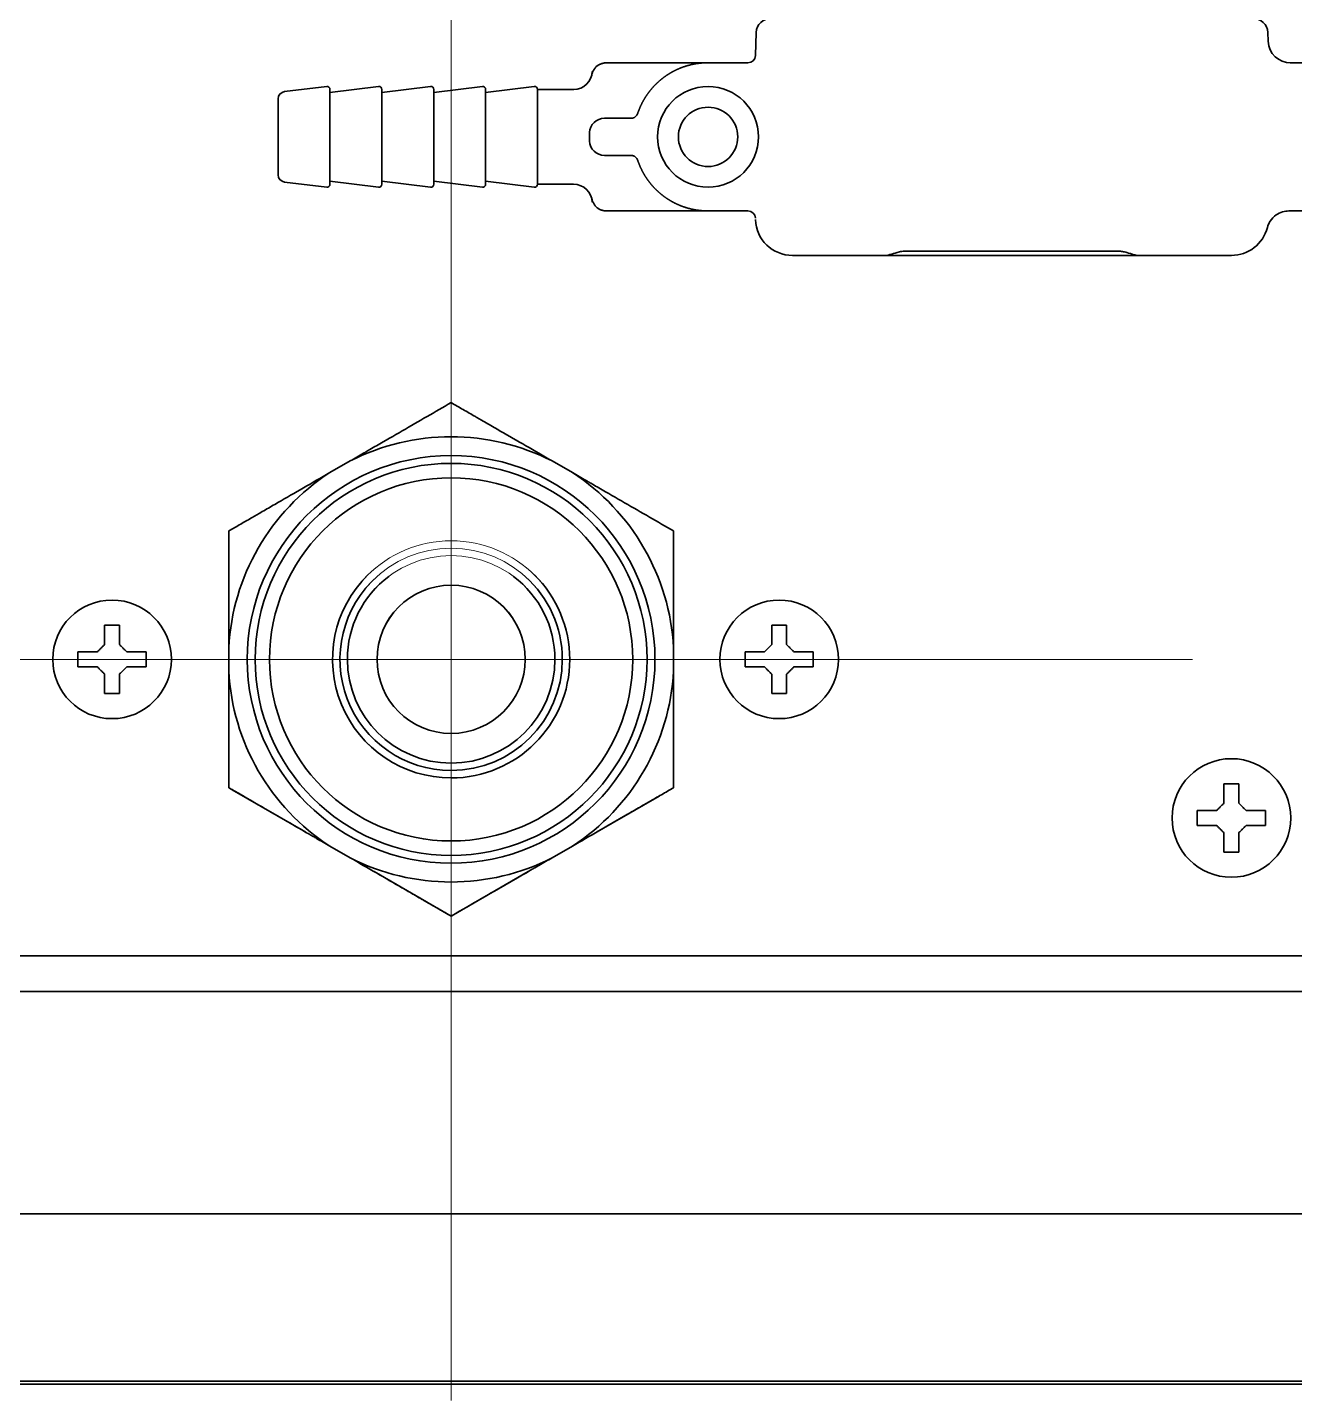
# Model space of a CAD drawing. Extents: x 6327 to 10269, y -393 to 3036.
# Drawn here: x 8511.9 to 8597.3, y 2232.9 to 2325.6 of the extents above; entities that cross this region are included whole.
import ezdxf

# ---------------------------------------------------------------- set-up
doc = ezdxf.new("R2010")
doc.units = 0
doc.header["$LTSCALE"] = 5
doc.layers.get('0').update_dxf_attribs({"linetype": 'CONTINUOUS', "lineweight": 0})
doc.layers.add('1', color=7, linetype='CONTINUOUS', true_color=0xffffff)

msp = doc.modelspace()

# ---------------------------------------------------------------- linework, layer by layer
at = {"color": 3}
for p, q in [((8540.444, 2332.926), (8540.444, 2232.926)), ((8490.444, 2282.926), (8590.444, 2282.926))]:
    msp.add_line(p, q, dxfattribs=at)
for radius in [8, 7.5, 7]:
    msp.add_circle((8540.444, 2282.926), radius)
at = {"layer": '1', "color": 7, "linetype": 'Continuous', "lineweight": 35}
for p, q in [((8561.019, 2325.211), (8560.964, 2323.659)), ((8595.527, 2325.211), (8595.548, 2324.624)), ((8557.773, 2323.176), (8550.768, 2323.176)), ((8560.465, 2323.176), (8557.773, 2323.176)), ((8603.773, 2323.176), (8597.047, 2323.176)), ((8532.049, 2321.575), (8529.212, 2321.23)), ((8535.549, 2321.575), (8532.273, 2321.176)), ((8532.273, 2321.376), (8532.273, 2314.976)), ((8539.049, 2321.575), (8535.773, 2321.176)), ((8535.773, 2321.376), (8535.773, 2314.976)), ((8542.549, 2321.575), (8539.273, 2321.176)), ((8539.273, 2321.376), (8539.273, 2314.976)), ((8546.049, 2321.575), (8542.773, 2321.176)), ((8542.773, 2321.376), (8542.773, 2314.976)), ((8548.708, 2321.376), (8546.273, 2321.376)), ((8546.273, 2321.376), (8546.273, 2314.976)), ((8528.773, 2315.619), (8528.773, 2320.733)), ((8549.783, 2318.461), (8549.791, 2318.692)), ((8549.773, 2318.176), (8549.783, 2318.461)), ((8549.783, 2317.891), (8549.773, 2318.176)), ((8549.79, 2317.692), (8549.79, 2317.687)), ((8529.212, 2315.123), (8532.049, 2314.778)), ((8532.273, 2315.176), (8535.549, 2314.778)), ((8535.773, 2315.176), (8539.049, 2314.778)), ((8539.273, 2315.176), (8542.549, 2314.778)), ((8542.773, 2315.176), (8546.049, 2314.778)), ((8546.273, 2314.976), (8548.708, 2314.976)), ((8550.768, 2313.176), (8557.773, 2313.176)), ((8557.773, 2313.176), (8560.465, 2313.176)), ((8596.956, 2313.176), (8603.773, 2313.176)), ((8569.705, 2310.176), (8563.466, 2310.176)), ((8571.09, 2310.176), (8569.705, 2310.176)), ((8585.456, 2310.176), (8571.09, 2310.176)), ((8571.117, 2310.467), (8585.428, 2310.467)), ((8586.841, 2310.176), (8585.456, 2310.176)), ((8593.079, 2310.176), (8586.841, 2310.176)), ((8532.265, 2295.525), (8533.624, 2296.309)), ((8547.265, 2296.309), (8548.624, 2295.525)), ((8515.273, 2282.926), (8515.273, 2283.426)), ((8519.873, 2283.426), (8519.873, 2282.926)), ((8525.444, 2282.142), (8525.444, 2283.711)), ((8555.444, 2283.711), (8555.444, 2282.142)), ((8560.273, 2282.926), (8560.273, 2283.426)), ((8564.873, 2283.426), (8564.873, 2282.926)), ((8515.273, 2282.426), (8515.273, 2282.926)), ((8519.873, 2282.926), (8519.873, 2282.426)), ((8560.273, 2282.426), (8560.273, 2282.926)), ((8564.873, 2282.926), (8564.873, 2282.426)), ((8525.673, 2274.134), (8530.64, 2271.266)), ((8554.473, 2273.705), (8550.248, 2271.266)), ((8590.773, 2272.226), (8590.773, 2272.726)), ((8590.773, 2271.726), (8590.773, 2272.226)), ((8595.373, 2272.726), (8595.373, 2272.226)), ((8595.373, 2272.226), (8595.373, 2271.726)), ((8533.624, 2269.544), (8532.265, 2270.328)), ((8548.624, 2270.328), (8547.265, 2269.544)), ((8540.444, 2265.606), (8535.248, 2268.606)), ((8540.444, 2265.606), (8545.64, 2268.606)), ((8535.825, 2268.273), (8535.824, 2268.273)), ((8540.444, 2265.606), (8540.444, 2265.606)), ((8540.444, 2265.606), (8540.444, 2265.606)), ((8634.477, 2262.926), (8430.073, 2262.926)), ((8608.573, 2260.526), (8463.373, 2260.526)), ((8634.476, 2245.526), (8463.373, 2245.526)), ((8458.454, 2234.235), (8676.469, 2234.235)), ((8676.479, 2234.028), (8458.454, 2234.028))]:
    msp.add_line(p, q, dxfattribs=at)
msp.add_polyline3d([(8547.444, 2282.926, 0), (8547.444, 2282.926, 0), (8547.444, 2282.926, 0), (8547.444, 2282.926, 0), (8547.444, 2282.926, 0), (8547.444, 2282.926, 0), (8547.444, 2282.926, 0), (8547.444, 2282.926, 0), (8547.444, 2282.926, 0), (8547.444, 2282.926, 0), (8547.444, 2282.926, 0), (8547.444, 2282.926, 0), (8547.444, 2282.926, 0), (8547.444, 2282.926, 0), (8547.444, 2282.926, 0), (8547.444, 2282.926, 0), (8547.444, 2282.926, 0), (8547.444, 2282.926, 0), (8547.444, 2282.926, 0), (8547.444, 2282.926, 0), (8547.444, 2282.926, 0), (8547.444, 2282.926, 0), (8547.444, 2282.926, 0), (8547.444, 2282.926, 0), (8547.444, 2282.926, 0), (8547.444, 2282.926, 0), (8547.444, 2282.926, 0), (8547.444, 2282.926, 0), (8547.444, 2282.926, 0), (8547.444, 2282.926, 0), (8547.444, 2282.926, 0), (8547.444, 2282.926, 0), (8547.444, 2282.926, 0), (8547.444, 2282.926, 0), (8547.444, 2282.926, 0), (8547.444, 2282.926, 0), (8547.444, 2282.926, 0), (8547.444, 2282.926, 0), (8547.444, 2282.926, 0), (8547.444, 2282.926, 0), (8547.444, 2282.926, 0), (8547.444, 2282.926, 0), (8547.444, 2282.926, 0), (8547.444, 2282.926, 0), (8547.444, 2282.926, 0), (8547.444, 2282.926, 0), (8547.444, 2282.926, 0), (8547.444, 2282.926, 0), (8547.444, 2282.926, 0), (8547.444, 2282.926, 0), (8547.444, 2282.926, 0)], dxfattribs=at)
for centre, radius in [((8557.773, 2318.176), 3.4), ((8557.773, 2318.176), 2), ((8517.573, 2282.926), 4), ((8562.573, 2282.926), 4), ((8593.073, 2272.226), 4)]:
    msp.add_circle(centre, radius, dxfattribs=at)
for centre, radius, start, end in [((8562.018, 2325.176), 1, 90, 178), ((8594.528, 2325.176), 1, 2, 90), ((8597.047, 2324.676), 1.5, 182, 271.71043), ((8560.465, 2323.676), 0.5, 269.344, 358), ((8532.073, 2321.376), 0.2, 0, 96.93646), ((8535.573, 2321.376), 0.2, 0, 96.93646), ((8539.073, 2321.376), 0.2, 0, 96.93646), ((8542.573, 2321.376), 0.2, 0, 96.93646), ((8546.073, 2321.376), 0.2, 0, 96.93646), ((8529.273, 2320.733), 0.5, 96.93646, 180), ((8550.782, 2318.426), 1, 90, 178), ((8550.782, 2317.926), 1, 182.00027, 270), ((8529.273, 2315.619), 0.5, 180, 263.06354), ((8532.073, 2314.976), 0.2, 263.06354, 0), ((8535.573, 2314.976), 0.2, 263.06354, 0), ((8539.073, 2314.976), 0.2, 263.06354, 0), ((8542.573, 2314.976), 0.2, 263.06354, 0), ((8546.073, 2314.976), 0.2, 263.06354, 0), ((8560.465, 2312.676), 0.5, 2, 90.36253), ((8563.466, 2312.676), 2.5, 182, 270), ((8593.078, 2312.678), 2.502, 270.02134, 345.54153)]:
    msp.add_arc(centre, radius, start, end, dxfattribs=at)
for centre, major_axis, start_param, end_param in [((8548.709, 2322.626), (-1.249, 0.04), 1.602904, 3.141573), ((8548.709, 2313.726), (-1.249, -0.04), 3.141612, 4.681404), ((8540.444, 2282.926), (-15.021, 0), 4.241052, 5.183726), ((8540.444, 2282.926), (-15.021, 0), 5.28825, 6.230923), ((8540.444, 2282.926), (-15.021, 0), 3.193854, 4.136528), ((8540.444, 2282.926), (8, 0), 2.349028, 4.71239), ((8540.444, 2282.926), (7.5, 0), 2.299057, 4.712391), ((8540.444, 2282.926), (-7, 0), 5.356611, 6.283185), ((8540.444, 2282.926), (-7, 0), 3.141594, 4.068168), ((8540.444, 2282.926), (7.5, 0), 0, 0.842536), ((8540.444, 2282.926), (8, 0), 0, 0.792565), ((8540.444, 2282.926), (-5, 0), 3.141601, 6.283101), ((8540.444, 2282.926), (7, 0), 3.141593, 6.283185), ((8540.444, 2282.926), (8, 0), 4.71239, 6.283185), ((8540.444, 2282.926), (7.5, 0), 4.712391, 6.283185), ((8540.444, 2282.926), (-15.021, 0), 0.052262, 0.994929), ((8540.444, 2282.926), (-15.021, 0), 2.146657, 3.089331), ((8540.444, 2282.926), (-15.021, 0), 1.099459, 2.042133)]:
    msp.add_ellipse(centre, major_axis=major_axis, ratio=1, start_param=start_param, end_param=end_param, dxfattribs=at)
for major_axis in [(-13.75, 0), (13.221, 0), (-12.25, 0), (5, 0)]:
    msp.add_ellipse((8540.444, 2282.926), major_axis=major_axis, ratio=1, dxfattribs=at)
for points, degree in [([(8550.937, 2323.176), (8550.12, 2323.125), (8549.931, 2322.364)], 2), ([(8552.559, 2319.426), (8552.578, 2319.426), (8552.616, 2319.428), (8552.669, 2319.438), (8552.718, 2319.451), (8552.763, 2319.469), (8552.789, 2319.482), (8552.802, 2319.489)], 3), ([(8549.931, 2313.989), (8550.153, 2313.201), (8550.937, 2313.176)], 2), ([(8517.073, 2283.926), (8517.073, 2283.98), (8517.073, 2284.089), (8517.073, 2284.25), (8517.073, 2284.409), (8517.073, 2284.564), (8517.073, 2284.716), (8517.073, 2284.873), (8517.073, 2285.039), (8517.073, 2285.162), (8517.073, 2285.226)], 3), ([(8517.073, 2285.226), (8517.24, 2285.226), (8517.573, 2285.226), (8517.906, 2285.226), (8518.073, 2285.226)], 3), ([(8562.073, 2283.926), (8562.073, 2283.98), (8562.073, 2284.089), (8562.073, 2284.25), (8562.073, 2284.409), (8562.073, 2284.564), (8562.073, 2284.716), (8562.073, 2284.873), (8562.073, 2285.039), (8562.073, 2285.162), (8562.073, 2285.226)], 3), ([(8562.073, 2285.226), (8562.24, 2285.226), (8562.573, 2285.226), (8562.906, 2285.226), (8563.073, 2285.226)], 3), ([(8516.573, 2283.426), (8516.597, 2283.45), (8516.644, 2283.497), (8516.715, 2283.569), (8516.787, 2283.64), (8516.858, 2283.712), (8516.93, 2283.783), (8517.001, 2283.855), (8517.049, 2283.902), (8517.073, 2283.926)], 3), ([(8518.073, 2283.926), (8518.099, 2283.9), (8518.15, 2283.849), (8518.224, 2283.775), (8518.296, 2283.703), (8518.366, 2283.633), (8518.435, 2283.564), (8518.504, 2283.495), (8518.55, 2283.449), (8518.573, 2283.426)], 3), ([(8518.573, 2283.426), (8518.627, 2283.426), (8518.735, 2283.426), (8518.897, 2283.426), (8519.056, 2283.426), (8519.211, 2283.426), (8519.363, 2283.426), (8519.519, 2283.426), (8519.686, 2283.426), (8519.809, 2283.426), (8519.873, 2283.426)], 3), ([(8561.573, 2283.426), (8561.597, 2283.45), (8561.644, 2283.497), (8561.715, 2283.569), (8561.787, 2283.64), (8561.858, 2283.712), (8561.93, 2283.783), (8562.001, 2283.855), (8562.049, 2283.902), (8562.073, 2283.926)], 3), ([(8563.073, 2283.926), (8563.099, 2283.9), (8563.15, 2283.849), (8563.224, 2283.775), (8563.296, 2283.703), (8563.366, 2283.633), (8563.435, 2283.564), (8563.504, 2283.495), (8563.55, 2283.449), (8563.573, 2283.426)], 3), ([(8563.573, 2283.426), (8563.627, 2283.426), (8563.735, 2283.426), (8563.897, 2283.426), (8564.056, 2283.426), (8564.211, 2283.426), (8564.363, 2283.426), (8564.519, 2283.426), (8564.686, 2283.426), (8564.809, 2283.426), (8564.873, 2283.426)], 3), ([(8516.573, 2282.426), (8516.519, 2282.426), (8516.411, 2282.426), (8516.249, 2282.426), (8516.09, 2282.426), (8515.935, 2282.426), (8515.783, 2282.426), (8515.626, 2282.426), (8515.46, 2282.426), (8515.337, 2282.426), (8515.273, 2282.426)], 3), ([(8517.073, 2281.926), (8517.047, 2281.952), (8516.996, 2282.003), (8516.922, 2282.077), (8516.85, 2282.149), (8516.78, 2282.219), (8516.711, 2282.288), (8516.642, 2282.357), (8516.596, 2282.403), (8516.573, 2282.426)], 3), ([(8518.573, 2282.426), (8518.549, 2282.402), (8518.502, 2282.355), (8518.43, 2282.284), (8518.359, 2282.212), (8518.287, 2282.141), (8518.216, 2282.069), (8518.144, 2281.998), (8518.097, 2281.95), (8518.073, 2281.926)], 3), ([(8561.573, 2282.426), (8561.519, 2282.426), (8561.411, 2282.426), (8561.249, 2282.426), (8561.09, 2282.426), (8560.935, 2282.426), (8560.783, 2282.426), (8560.626, 2282.426), (8560.46, 2282.426), (8560.337, 2282.426), (8560.273, 2282.426)], 3), ([(8562.073, 2281.926), (8562.047, 2281.952), (8561.996, 2282.003), (8561.922, 2282.077), (8561.85, 2282.149), (8561.78, 2282.219), (8561.711, 2282.288), (8561.642, 2282.357), (8561.596, 2282.403), (8561.573, 2282.426)], 3), ([(8563.573, 2282.426), (8563.549, 2282.402), (8563.502, 2282.355), (8563.43, 2282.284), (8563.359, 2282.212), (8563.287, 2282.141), (8563.216, 2282.069), (8563.144, 2281.998), (8563.097, 2281.95), (8563.073, 2281.926)], 3), ([(8518.073, 2281.926), (8518.073, 2281.872), (8518.073, 2281.764), (8518.073, 2281.602), (8518.073, 2281.443), (8518.073, 2281.288), (8518.073, 2281.136), (8518.073, 2280.98), (8518.073, 2280.813), (8518.073, 2280.69), (8518.073, 2280.626)], 3), ([(8563.073, 2281.926), (8563.073, 2281.872), (8563.073, 2281.764), (8563.073, 2281.602), (8563.073, 2281.443), (8563.073, 2281.288), (8563.073, 2281.136), (8563.073, 2280.98), (8563.073, 2280.813), (8563.073, 2280.69), (8563.073, 2280.626)], 3), ([(8518.073, 2280.626), (8517.906, 2280.626), (8517.573, 2280.626), (8517.24, 2280.626), (8517.073, 2280.626)], 3), ([(8563.073, 2280.626), (8562.906, 2280.626), (8562.573, 2280.626), (8562.24, 2280.626), (8562.073, 2280.626)], 3), ([(8592.573, 2273.226), (8592.573, 2273.28), (8592.573, 2273.389), (8592.573, 2273.55), (8592.573, 2273.709), (8592.573, 2273.864), (8592.573, 2274.016), (8592.573, 2274.173), (8592.573, 2274.339), (8592.573, 2274.462), (8592.573, 2274.526)], 3), ([(8592.573, 2274.526), (8592.74, 2274.526), (8593.073, 2274.526), (8593.406, 2274.526), (8593.573, 2274.526)], 3), ([(8592.073, 2272.726), (8592.097, 2272.75), (8592.144, 2272.797), (8592.215, 2272.869), (8592.287, 2272.94), (8592.358, 2273.012), (8592.43, 2273.083), (8592.501, 2273.155), (8592.549, 2273.202), (8592.573, 2273.226)], 3), ([(8593.573, 2273.226), (8593.599, 2273.2), (8593.65, 2273.149), (8593.724, 2273.075), (8593.796, 2273.003), (8593.866, 2272.933), (8593.935, 2272.864), (8594.004, 2272.795), (8594.05, 2272.749), (8594.073, 2272.726)], 3), ([(8594.073, 2272.726), (8594.127, 2272.726), (8594.235, 2272.726), (8594.397, 2272.726), (8594.556, 2272.726), (8594.711, 2272.726), (8594.863, 2272.726), (8595.019, 2272.726), (8595.186, 2272.726), (8595.309, 2272.726), (8595.373, 2272.726)], 3), ([(8592.073, 2271.726), (8592.019, 2271.726), (8591.911, 2271.726), (8591.749, 2271.726), (8591.59, 2271.726), (8591.435, 2271.726), (8591.283, 2271.726), (8591.126, 2271.726), (8590.96, 2271.726), (8590.837, 2271.726), (8590.773, 2271.726)], 3), ([(8592.573, 2271.226), (8592.547, 2271.252), (8592.496, 2271.303), (8592.422, 2271.377), (8592.35, 2271.449), (8592.28, 2271.519), (8592.211, 2271.588), (8592.142, 2271.657), (8592.096, 2271.703), (8592.073, 2271.726)], 3), ([(8594.073, 2271.726), (8594.049, 2271.702), (8594.002, 2271.655), (8593.93, 2271.584), (8593.859, 2271.512), (8593.787, 2271.441), (8593.716, 2271.369), (8593.644, 2271.298), (8593.597, 2271.25), (8593.573, 2271.226)], 3), ([(8593.573, 2271.226), (8593.573, 2271.172), (8593.573, 2271.064), (8593.573, 2270.902), (8593.573, 2270.743), (8593.573, 2270.588), (8593.573, 2270.436), (8593.573, 2270.28), (8593.573, 2270.113), (8593.573, 2269.99), (8593.573, 2269.926)], 3), ([(8593.573, 2269.926), (8593.406, 2269.926), (8593.073, 2269.926), (8592.74, 2269.926), (8592.573, 2269.926)], 3)]:
    msp.add_open_spline(points, degree=degree, dxfattribs=at)
for points, knots in [([(8553.033, 2319.767), (8553.038, 2319.782), (8553.048, 2319.811), (8553.063, 2319.854), (8553.079, 2319.898), (8553.095, 2319.941), (8553.111, 2319.984), (8553.128, 2320.027), (8553.145, 2320.069), (8553.163, 2320.112), (8553.181, 2320.154), (8553.199, 2320.196), (8553.218, 2320.238), (8553.237, 2320.279), (8553.256, 2320.321), (8553.276, 2320.362), (8553.296, 2320.403), (8553.316, 2320.443), (8553.337, 2320.484), (8553.358, 2320.524), (8553.38, 2320.564), (8553.402, 2320.604), (8553.424, 2320.644), (8553.447, 2320.683), (8553.469, 2320.722), (8553.493, 2320.761), (8553.516, 2320.799), (8553.54, 2320.838), (8553.564, 2320.876), (8553.589, 2320.913), (8553.613, 2320.951), (8553.639, 2320.988), (8553.664, 2321.025), (8553.69, 2321.062), (8553.716, 2321.098), (8553.742, 2321.135), (8553.769, 2321.171), (8553.796, 2321.206), (8553.823, 2321.242), (8553.85, 2321.277), (8553.878, 2321.312), (8553.906, 2321.346), (8553.934, 2321.38), (8553.963, 2321.414), (8553.992, 2321.448), (8554.021, 2321.481), (8554.051, 2321.515), (8554.08, 2321.547), (8554.11, 2321.58), (8554.14, 2321.612), (8554.171, 2321.644), (8554.202, 2321.676), (8554.233, 2321.707), (8554.264, 2321.738), (8554.295, 2321.769), (8554.327, 2321.799), (8554.359, 2321.829), (8554.391, 2321.859), (8554.423, 2321.888), (8554.456, 2321.917), (8554.489, 2321.946), (8554.522, 2321.975), (8554.555, 2322.003), (8554.588, 2322.031), (8554.622, 2322.058), (8554.656, 2322.086), (8554.69, 2322.113), (8554.724, 2322.139), (8554.759, 2322.165), (8554.793, 2322.191), (8554.828, 2322.217), (8554.863, 2322.242), (8554.898, 2322.267), (8554.934, 2322.292), (8554.969, 2322.316), (8555.005, 2322.34), (8555.041, 2322.364), (8555.077, 2322.387), (8555.113, 2322.41), (8555.149, 2322.433), (8555.186, 2322.455), (8555.223, 2322.477), (8555.26, 2322.499), (8555.297, 2322.52), (8555.334, 2322.541), (8555.371, 2322.561), (8555.408, 2322.582), (8555.446, 2322.602), (8555.483, 2322.621), (8555.521, 2322.64), (8555.559, 2322.659), (8555.597, 2322.678), (8555.635, 2322.696), (8555.674, 2322.714), (8555.712, 2322.732), (8555.75, 2322.749), (8555.789, 2322.766), (8555.828, 2322.782), (8555.866, 2322.798), (8555.905, 2322.814), (8555.944, 2322.83), (8555.983, 2322.845), (8556.022, 2322.86), (8556.062, 2322.874), (8556.101, 2322.888), (8556.14, 2322.902), (8556.18, 2322.916), (8556.219, 2322.929), (8556.259, 2322.941), (8556.298, 2322.954), (8556.338, 2322.966), (8556.378, 2322.978), (8556.418, 2322.989), (8556.457, 2323), (8556.497, 2323.011), (8556.537, 2323.021), (8556.577, 2323.031), (8556.617, 2323.041), (8556.657, 2323.05), (8556.697, 2323.059), (8556.738, 2323.068), (8556.778, 2323.076), (8556.818, 2323.084), (8556.858, 2323.092), (8556.898, 2323.099), (8556.939, 2323.106), (8556.979, 2323.113), (8557.019, 2323.119), (8557.059, 2323.125), (8557.1, 2323.131), (8557.14, 2323.136), (8557.18, 2323.141), (8557.22, 2323.146), (8557.261, 2323.15), (8557.301, 2323.154), (8557.341, 2323.157), (8557.381, 2323.161), (8557.421, 2323.164), (8557.462, 2323.166), (8557.502, 2323.169), (8557.542, 2323.171), (8557.582, 2323.173), (8557.622, 2323.174), (8557.662, 2323.175), (8557.702, 2323.176), (8557.739, 2323.176), (8557.763, 2323.176), (8557.774, 2323.176)], [0, 0, 0, 0, 0.0051354, 0.0102658, 0.0153914, 0.0205121, 0.0256279, 0.0307388, 0.0358449, 0.040946, 0.0460422, 0.0511336, 0.0562201, 0.0613016, 0.0663783, 0.0714501, 0.076517, 0.0815791, 0.0866362, 0.0916884, 0.0967358, 0.1017783, 0.1068158, 0.1118485, 0.1168763, 0.1218993, 0.1269173, 0.1319304, 0.1369387, 0.1419421, 0.1469406, 0.1519341, 0.1569229, 0.1619067, 0.1668856, 0.1718597, 0.1768288, 0.1817931, 0.1867525, 0.191707, 0.1966566, 0.2016014, 0.2065412, 0.2114762, 0.2164063, 0.2213315, 0.2262518, 0.2311672, 0.2360777, 0.2409834, 0.2458842, 0.2507801, 0.2556711, 0.2605572, 0.2654384, 0.2703148, 0.2751862, 0.2800528, 0.2849145, 0.2897714, 0.2946233, 0.2994704, 0.3043125, 0.3091498, 0.3139822, 0.3188097, 0.3236324, 0.3284501, 0.333263, 0.338071, 0.3428741, 0.3476724, 0.3524657, 0.3572542, 0.3620378, 0.3668165, 0.3715903, 0.3763593, 0.3811233, 0.3858825, 0.3906368, 0.3953863, 0.4001308, 0.4048705, 0.4096053, 0.4143352, 0.4190602, 0.4237804, 0.4284956, 0.433206, 0.4379116, 0.4426122, 0.4473079, 0.4519988, 0.4566848, 0.461366, 0.4660422, 0.4707136, 0.4753801, 0.4800417, 0.4846984, 0.4893503, 0.4939973, 0.4986394, 0.5032766, 0.507909, 0.5125364, 0.517159, 0.5217768, 0.5263896, 0.5309976, 0.5356007, 0.5401989, 0.5447923, 0.5493807, 0.5539643, 0.5585431, 0.5631169, 0.5676859, 0.57225, 0.5768092, 0.5813636, 0.5859131, 0.5904577, 0.5949974, 0.5995323, 0.6040623, 0.6085874, 0.6131076, 0.617623, 0.6221335, 0.6266391, 0.6311399, 0.6356358, 0.6401268, 0.6446129, 0.6490942, 0.6535706, 0.6580421, 0.6625088, 0.6669706, 0.6714275, 0.6758796, 0.6803267, 0.684769, 0.6892065, 0.6927374, 0.6927374, 0.6927374, 0.6927374]), ([(8550.782, 2319.426), (8550.782, 2319.426), (8550.82, 2319.426), (8550.985, 2319.426), (8551.251, 2319.426), (8551.61, 2319.426), (8552.05, 2319.426), (8552.385, 2319.426), (8552.559, 2319.426)], [0, 0, 0, 0, 0.166853, 0.330789, 0.494535, 0.660664, 0.82941, 1, 1, 1, 1]), ([(8552.802, 2319.489), (8552.855, 2319.519), (8552.904, 2319.559), (8552.983, 2319.654), (8553.013, 2319.709), (8553.033, 2319.767)], [0, 0, 0, 0, 0.5, 0.5, 1, 1, 1, 1]), ([(8552.559, 2316.926), (8552.386, 2316.926), (8552.051, 2316.926), (8551.61, 2316.926), (8551.254, 2316.926), (8550.991, 2316.926), (8550.822, 2316.926), (8550.782, 2316.926), (8550.782, 2316.926)], [0, 0, 0, 0, 0.170153, 0.338815, 0.505661, 0.664621, 0.826311, 1, 1, 1, 1]), ([(8552.802, 2316.863), (8552.799, 2316.865), (8552.793, 2316.868), (8552.785, 2316.872), (8552.777, 2316.876), (8552.769, 2316.88), (8552.76, 2316.884), (8552.752, 2316.887), (8552.743, 2316.891), (8552.735, 2316.894), (8552.727, 2316.897), (8552.718, 2316.9), (8552.71, 2316.903), (8552.701, 2316.905), (8552.693, 2316.908), (8552.684, 2316.91), (8552.676, 2316.912), (8552.667, 2316.914), (8552.659, 2316.916), (8552.65, 2316.918), (8552.642, 2316.919), (8552.633, 2316.921), (8552.625, 2316.922), (8552.617, 2316.923), (8552.608, 2316.924), (8552.6, 2316.924), (8552.592, 2316.925), (8552.583, 2316.926), (8552.575, 2316.926), (8552.567, 2316.926), (8552.561, 2316.926), (8552.559, 2316.926)], [0, 0, 0, 0, 0.033325, 0.06648, 0.099493, 0.132392, 0.165206, 0.197965, 0.230696, 0.26343, 0.296195, 0.32902, 0.361934, 0.394967, 0.428145, 0.461498, 0.495053, 0.528836, 0.562875, 0.597195, 0.631821, 0.666778, 0.702091, 0.737781, 0.773873, 0.810387, 0.847344, 0.884764, 0.922668, 0.961074, 1, 1, 1, 1]), ([(8553.033, 2316.585), (8553.013, 2316.644), (8552.983, 2316.698), (8552.904, 2316.793), (8552.855, 2316.833), (8552.802, 2316.863)], [0, 0, 0, 0, 0.5, 0.5, 1, 1, 1, 1]), ([(8553.033, 2316.585), (8553.038, 2316.571), (8553.048, 2316.541), (8553.063, 2316.498), (8553.079, 2316.455), (8553.095, 2316.411), (8553.111, 2316.368), (8553.128, 2316.325), (8553.145, 2316.283), (8553.163, 2316.24), (8553.181, 2316.198), (8553.199, 2316.156), (8553.218, 2316.114), (8553.237, 2316.073), (8553.256, 2316.032), (8553.276, 2315.99), (8553.296, 2315.949), (8553.316, 2315.909), (8553.337, 2315.868), (8553.358, 2315.828), (8553.38, 2315.788), (8553.402, 2315.748), (8553.424, 2315.709), (8553.447, 2315.669), (8553.469, 2315.63), (8553.493, 2315.592), (8553.516, 2315.553), (8553.54, 2315.515), (8553.564, 2315.477), (8553.589, 2315.439), (8553.613, 2315.401), (8553.639, 2315.364), (8553.664, 2315.327), (8553.69, 2315.29), (8553.716, 2315.254), (8553.742, 2315.218), (8553.769, 2315.182), (8553.796, 2315.146), (8553.823, 2315.111), (8553.85, 2315.075), (8553.878, 2315.041), (8553.906, 2315.006), (8553.934, 2314.972), (8553.963, 2314.938), (8553.992, 2314.904), (8554.021, 2314.871), (8554.051, 2314.838), (8554.08, 2314.805), (8554.11, 2314.772), (8554.14, 2314.74), (8554.171, 2314.708), (8554.202, 2314.677), (8554.233, 2314.645), (8554.264, 2314.614), (8554.295, 2314.584), (8554.327, 2314.553), (8554.359, 2314.523), (8554.391, 2314.493), (8554.423, 2314.464), (8554.456, 2314.435), (8554.489, 2314.406), (8554.522, 2314.377), (8554.555, 2314.349), (8554.588, 2314.321), (8554.622, 2314.294), (8554.656, 2314.267), (8554.69, 2314.24), (8554.724, 2314.213), (8554.759, 2314.187), (8554.793, 2314.161), (8554.828, 2314.135), (8554.863, 2314.11), (8554.898, 2314.085), (8554.934, 2314.06), (8554.969, 2314.036), (8555.005, 2314.012), (8555.041, 2313.988), (8555.077, 2313.965), (8555.113, 2313.942), (8555.149, 2313.92), (8555.186, 2313.897), (8555.223, 2313.875), (8555.26, 2313.854), (8555.297, 2313.832), (8555.334, 2313.811), (8555.371, 2313.791), (8555.408, 2313.771), (8555.446, 2313.751), (8555.483, 2313.731), (8555.521, 2313.712), (8555.559, 2313.693), (8555.597, 2313.674), (8555.635, 2313.656), (8555.674, 2313.638), (8555.712, 2313.621), (8555.75, 2313.603), (8555.789, 2313.586), (8555.828, 2313.57), (8555.866, 2313.554), (8555.905, 2313.538), (8555.944, 2313.522), (8555.983, 2313.507), (8556.022, 2313.492), (8556.062, 2313.478), (8556.101, 2313.464), (8556.14, 2313.45), (8556.18, 2313.437), (8556.219, 2313.424), (8556.259, 2313.411), (8556.298, 2313.398), (8556.338, 2313.386), (8556.378, 2313.375), (8556.418, 2313.363), (8556.457, 2313.352), (8556.497, 2313.341), (8556.537, 2313.331), (8556.577, 2313.321), (8556.617, 2313.311), (8556.657, 2313.302), (8556.697, 2313.293), (8556.738, 2313.284), (8556.778, 2313.276), (8556.818, 2313.268), (8556.858, 2313.26), (8556.898, 2313.253), (8556.939, 2313.246), (8556.979, 2313.24), (8557.019, 2313.233), (8557.059, 2313.227), (8557.1, 2313.222), (8557.14, 2313.216), (8557.18, 2313.211), (8557.22, 2313.207), (8557.261, 2313.202), (8557.301, 2313.198), (8557.341, 2313.195), (8557.381, 2313.191), (8557.421, 2313.188), (8557.462, 2313.186), (8557.502, 2313.183), (8557.542, 2313.181), (8557.582, 2313.18), (8557.622, 2313.178), (8557.662, 2313.177), (8557.702, 2313.177), (8557.739, 2313.176), (8557.763, 2313.176), (8557.774, 2313.176)], [0, 0, 0, 0, 0.0051354, 0.0102658, 0.0153914, 0.0205121, 0.0256279, 0.0307388, 0.0358449, 0.040946, 0.0460422, 0.0511336, 0.0562201, 0.0613016, 0.0663783, 0.0714501, 0.076517, 0.0815791, 0.0866362, 0.0916884, 0.0967358, 0.1017783, 0.1068158, 0.1118485, 0.1168763, 0.1218993, 0.1269173, 0.1319304, 0.1369387, 0.1419421, 0.1469406, 0.1519341, 0.1569229, 0.1619067, 0.1668856, 0.1718597, 0.1768288, 0.1817931, 0.1867525, 0.191707, 0.1966566, 0.2016014, 0.2065412, 0.2114762, 0.2164063, 0.2213315, 0.2262518, 0.2311672, 0.2360777, 0.2409834, 0.2458842, 0.2507801, 0.2556711, 0.2605572, 0.2654384, 0.2703148, 0.2751862, 0.2800528, 0.2849145, 0.2897714, 0.2946233, 0.2994704, 0.3043125, 0.3091498, 0.3139822, 0.3188097, 0.3236324, 0.3284501, 0.333263, 0.338071, 0.3428741, 0.3476724, 0.3524657, 0.3572542, 0.3620378, 0.3668165, 0.3715903, 0.3763593, 0.3811233, 0.3858825, 0.3906368, 0.3953863, 0.4001308, 0.4048705, 0.4096053, 0.4143352, 0.4190602, 0.4237804, 0.4284956, 0.433206, 0.4379116, 0.4426122, 0.4473079, 0.4519988, 0.4566848, 0.461366, 0.4660422, 0.4707136, 0.4753801, 0.4800417, 0.4846984, 0.4893503, 0.4939973, 0.4986394, 0.5032766, 0.507909, 0.5125364, 0.517159, 0.5217768, 0.5263896, 0.5309976, 0.5356007, 0.5401989, 0.5447923, 0.5493807, 0.5539643, 0.5585431, 0.5631169, 0.5676859, 0.57225, 0.5768092, 0.5813636, 0.5859131, 0.5904577, 0.5949974, 0.5995323, 0.6040623, 0.6085874, 0.6131076, 0.617623, 0.6221335, 0.6266391, 0.6311399, 0.6356358, 0.6401268, 0.6446129, 0.6490942, 0.6535706, 0.6580421, 0.6625088, 0.6669706, 0.6714275, 0.6758796, 0.6803267, 0.684769, 0.6892065, 0.6927374, 0.6927374, 0.6927374, 0.6927374]), ([(8595.501, 2312.054), (8595.501, 2312.054), (8595.502, 2312.056), (8595.505, 2312.068), (8595.512, 2312.093), (8595.528, 2312.147), (8595.578, 2312.289), (8595.728, 2312.579), (8596.046, 2312.91), (8596.504, 2313.136), (8596.806, 2313.169), (8596.956, 2313.176)], [0, 0, 0, 0, 0.014549, 0.04498, 0.064172, 0.085459, 0.140153, 0.279462, 0.557011, 0.788323, 1, 1, 1, 1]), ([(8569.706, 2310.179), (8569.715, 2310.178), (8569.797, 2310.171), (8569.952, 2310.204), (8570.233, 2310.275), (8570.574, 2310.393), (8570.935, 2310.468), (8571.088, 2310.464), (8571.117, 2310.463)], [0, 0, 0, 0, 0.01677, 0.159489, 0.353717, 0.740798, 0.95113, 1, 1, 1, 1]), ([(8585.429, 2310.464), (8585.445, 2310.465), (8585.545, 2310.471), (8585.754, 2310.438), (8586.114, 2310.349), (8586.438, 2310.244), (8586.698, 2310.166), (8586.839, 2310.18), (8586.86, 2310.183)], [0, 0, 0, 0, 0.025697, 0.168939, 0.354844, 0.731666, 0.959919, 1, 1, 1, 1]), ([(8540.444, 2300.247), (8539.909, 2299.938), (8538.826, 2299.313), (8537.712, 2298.669), (8536.578, 2298.015), (8536.002, 2297.682), (8535.266, 2297.257), (8535.118, 2297.172), (8534.895, 2297.043), (8534.821, 2297), (8534.672, 2296.914), (8534.299, 2296.699), (8533.924, 2296.483), (8533.624, 2296.309)], [0, 0, 0, 0, 0.25, 0.5, 0.5, 0.75, 0.75, 0.8125, 0.8125, 0.84375, 0.84375, 0.875, 1, 1, 1, 1]), ([(8547.265, 2296.309), (8546.664, 2296.656), (8546.073, 2296.998), (8544.906, 2297.671), (8544.331, 2298.003), (8543.478, 2298.495), (8543.196, 2298.658), (8542.775, 2298.901), (8542.635, 2298.982), (8542.425, 2299.103), (8542.355, 2299.144), (8542.216, 2299.224), (8541.869, 2299.424), (8541.252, 2299.781), (8540.712, 2300.092), (8540.444, 2300.247)], [0, 0, 0, 0, 0.25, 0.25, 0.5, 0.5, 0.625, 0.625, 0.6875, 0.6875, 0.71875, 0.71875, 0.75, 0.875, 1, 1, 1, 1]), ([(8532.265, 2295.525), (8531.664, 2295.178), (8531.073, 2294.836), (8529.906, 2294.163), (8529.331, 2293.831), (8528.478, 2293.338), (8528.196, 2293.175), (8527.775, 2292.932), (8527.635, 2292.851), (8527.425, 2292.73), (8527.355, 2292.69), (8527.216, 2292.61), (8526.869, 2292.409), (8526.252, 2292.053), (8525.712, 2291.741), (8525.444, 2291.587)], [0, 0, 0, 0, 0.25, 0.25, 0.5, 0.5, 0.625, 0.625, 0.6875, 0.6875, 0.71875, 0.71875, 0.75, 0.875, 1, 1, 1, 1]), ([(8555.444, 2291.587), (8554.909, 2291.896), (8553.826, 2292.521), (8552.712, 2293.164), (8551.578, 2293.819), (8551.002, 2294.152), (8550.266, 2294.576), (8550.118, 2294.662), (8549.895, 2294.79), (8549.821, 2294.833), (8549.672, 2294.919), (8549.299, 2295.135), (8548.924, 2295.351), (8548.624, 2295.525)], [0, 0, 0, 0, 0.25, 0.5, 0.5, 0.75, 0.75, 0.8125, 0.8125, 0.84375, 0.84375, 0.875, 1, 1, 1, 1]), ([(8525.444, 2291.587), (8525.444, 2290.969), (8525.444, 2289.718), (8525.444, 2288.431), (8525.444, 2287.123), (8525.444, 2286.457), (8525.444, 2285.608), (8525.444, 2285.437), (8525.444, 2285.179), (8525.444, 2285.093), (8525.444, 2284.921), (8525.444, 2284.491), (8525.444, 2284.058), (8525.444, 2283.711)], [0, 0, 0, 0, 0.25, 0.5, 0.5, 0.75, 0.75, 0.8125, 0.8125, 0.84375, 0.84375, 0.875, 1, 1, 1, 1]), ([(8555.444, 2283.711), (8555.444, 2284.405), (8555.444, 2285.088), (8555.444, 2286.435), (8555.444, 2287.099), (8555.444, 2288.083), (8555.444, 2288.409), (8555.444, 2288.896), (8555.444, 2289.057), (8555.444, 2289.299), (8555.444, 2289.38), (8555.444, 2289.541), (8555.444, 2289.941), (8555.444, 2290.654), (8555.444, 2291.277), (8555.444, 2291.587)], [0, 0, 0, 0, 0.25, 0.25, 0.5, 0.5, 0.625, 0.625, 0.6875, 0.6875, 0.71875, 0.71875, 0.75, 0.875, 1, 1, 1, 1]), ([(8518.073, 2285.226), (8518.073, 2285.023), (8518.073, 2284.813), (8518.073, 2284.488), (8518.073, 2284.378), (8518.073, 2284.155), (8518.073, 2284.041), (8518.073, 2283.926)], [0, 0, 0, 0, 0.5, 0.5, 0.75, 0.75, 1, 1, 1, 1]), ([(8563.073, 2285.226), (8563.073, 2285.023), (8563.073, 2284.813), (8563.073, 2284.488), (8563.073, 2284.378), (8563.073, 2284.155), (8563.073, 2284.041), (8563.073, 2283.926)], [0, 0, 0, 0, 0.5, 0.5, 0.75, 0.75, 1, 1, 1, 1]), ([(8515.273, 2283.426), (8515.476, 2283.426), (8515.686, 2283.426), (8516.011, 2283.426), (8516.121, 2283.426), (8516.344, 2283.426), (8516.458, 2283.426), (8516.573, 2283.426)], [0, 0, 0, 0, 0.5, 0.5, 0.75, 0.75, 1, 1, 1, 1]), ([(8560.273, 2283.426), (8560.476, 2283.426), (8560.686, 2283.426), (8561.011, 2283.426), (8561.121, 2283.426), (8561.344, 2283.426), (8561.458, 2283.426), (8561.573, 2283.426)], [0, 0, 0, 0, 0.5, 0.5, 0.75, 0.75, 1, 1, 1, 1]), ([(8519.873, 2282.426), (8519.67, 2282.426), (8519.46, 2282.426), (8519.135, 2282.426), (8519.025, 2282.426), (8518.802, 2282.426), (8518.688, 2282.426), (8518.573, 2282.426)], [0, 0, 0, 0, 0.5, 0.5, 0.75, 0.75, 1, 1, 1, 1]), ([(8564.873, 2282.426), (8564.67, 2282.426), (8564.46, 2282.426), (8564.135, 2282.426), (8564.025, 2282.426), (8563.802, 2282.426), (8563.688, 2282.426), (8563.573, 2282.426)], [0, 0, 0, 0, 0.5, 0.5, 0.75, 0.75, 1, 1, 1, 1]), ([(8517.073, 2280.626), (8517.073, 2280.829), (8517.073, 2281.039), (8517.073, 2281.364), (8517.073, 2281.474), (8517.073, 2281.697), (8517.073, 2281.811), (8517.073, 2281.926)], [0, 0, 0, 0, 0.5, 0.5, 0.75, 0.75, 1, 1, 1, 1]), ([(8525.444, 2282.142), (8525.444, 2281.448), (8525.444, 2280.765), (8525.444, 2279.418), (8525.444, 2278.754), (8525.444, 2277.77), (8525.444, 2277.444), (8525.444, 2276.957), (8525.444, 2276.795), (8525.444, 2276.553), (8525.444, 2276.473), (8525.444, 2276.312), (8525.444, 2275.912), (8525.444, 2275.199), (8525.444, 2274.576), (8525.444, 2274.266)], [0, 0, 0, 0, 0.25, 0.25, 0.5, 0.5, 0.625, 0.625, 0.6875, 0.6875, 0.71875, 0.71875, 0.75, 0.875, 1, 1, 1, 1]), ([(8555.444, 2274.266), (8555.444, 2274.884), (8555.444, 2276.135), (8555.444, 2277.421), (8555.444, 2278.73), (8555.444, 2279.396), (8555.444, 2280.245), (8555.444, 2280.416), (8555.444, 2280.673), (8555.444, 2280.759), (8555.444, 2280.932), (8555.444, 2281.362), (8555.444, 2281.795), (8555.444, 2282.142)], [0, 0, 0, 0, 0.25, 0.5, 0.5, 0.75, 0.75, 0.8125, 0.8125, 0.84375, 0.84375, 0.875, 1, 1, 1, 1]), ([(8562.073, 2280.626), (8562.073, 2280.829), (8562.073, 2281.039), (8562.073, 2281.364), (8562.073, 2281.474), (8562.073, 2281.697), (8562.073, 2281.811), (8562.073, 2281.926)], [0, 0, 0, 0, 0.5, 0.5, 0.75, 0.75, 1, 1, 1, 1]), ([(8525.444, 2274.266), (8525.98, 2273.957), (8527.063, 2273.332), (8528.177, 2272.689), (8529.31, 2272.034), (8529.887, 2271.701), (8530.622, 2271.277), (8530.77, 2271.191), (8530.993, 2271.063), (8531.068, 2271.02), (8531.217, 2270.934), (8531.59, 2270.718), (8531.964, 2270.502), (8532.265, 2270.328)], [0, 0, 0, 0, 0.25, 0.5, 0.5, 0.75, 0.75, 0.8125, 0.8125, 0.84375, 0.84375, 0.875, 1, 1, 1, 1]), ([(8525.667, 2274.137), (8526.13, 2273.87), (8527.14, 2273.287), (8528.177, 2272.688), (8529.31, 2272.034), (8529.887, 2271.701), (8530.622, 2271.276), (8530.77, 2271.191), (8530.993, 2271.062), (8531.068, 2271.019), (8531.217, 2270.933), (8531.59, 2270.718), (8531.964, 2270.502), (8532.265, 2270.328)], [0, 0, 0, 0, 0.223125, 0.482083, 0.482083, 0.741042, 0.741042, 0.805781, 0.805781, 0.838151, 0.838151, 0.870521, 1, 1, 1, 1]), ([(8548.624, 2270.328), (8549.225, 2270.675), (8549.816, 2271.017), (8550.983, 2271.69), (8551.558, 2272.022), (8552.41, 2272.514), (8552.693, 2272.677), (8553.114, 2272.921), (8553.254, 2273.002), (8553.463, 2273.123), (8553.533, 2273.163), (8553.672, 2273.243), (8554.019, 2273.443), (8554.637, 2273.8), (8555.176, 2274.111), (8555.444, 2274.266)], [0, 0, 0, 0, 0.25, 0.25, 0.5, 0.5, 0.625, 0.625, 0.6875, 0.6875, 0.71875, 0.71875, 0.75, 0.875, 1, 1, 1, 1]), ([(8593.573, 2274.526), (8593.573, 2274.323), (8593.573, 2274.113), (8593.573, 2273.788), (8593.573, 2273.678), (8593.573, 2273.455), (8593.573, 2273.341), (8593.573, 2273.226)], [0, 0, 0, 0, 0.5, 0.5, 0.75, 0.75, 1, 1, 1, 1]), ([(8548.624, 2270.328), (8549.225, 2270.675), (8549.816, 2271.017), (8550.983, 2271.69), (8551.558, 2272.022), (8552.41, 2272.514), (8552.693, 2272.677), (8553.114, 2272.921), (8553.254, 2273.001), (8553.463, 2273.122), (8553.533, 2273.163), (8553.672, 2273.243), (8554.019, 2273.443), (8554.376, 2273.649), (8554.661, 2273.814), (8554.675, 2273.822)], [0, 0, 0, 0, 0.283698, 0.283698, 0.567396, 0.567396, 0.709244, 0.709244, 0.780169, 0.780169, 0.815631, 0.815631, 0.851093, 0.992942, 1, 1, 1, 1]), ([(8590.773, 2272.726), (8590.976, 2272.726), (8591.186, 2272.726), (8591.511, 2272.726), (8591.621, 2272.726), (8591.844, 2272.726), (8591.958, 2272.726), (8592.073, 2272.726)], [0, 0, 0, 0, 0.5, 0.5, 0.75, 0.75, 1, 1, 1, 1]), ([(8595.373, 2271.726), (8595.17, 2271.726), (8594.96, 2271.726), (8594.635, 2271.726), (8594.525, 2271.726), (8594.302, 2271.726), (8594.188, 2271.726), (8594.073, 2271.726)], [0, 0, 0, 0, 0.5, 0.5, 0.75, 0.75, 1, 1, 1, 1]), ([(8592.573, 2269.926), (8592.573, 2270.129), (8592.573, 2270.339), (8592.573, 2270.664), (8592.573, 2270.774), (8592.573, 2270.997), (8592.573, 2271.111), (8592.573, 2271.226)], [0, 0, 0, 0, 0.5, 0.5, 0.75, 0.75, 1, 1, 1, 1]), ([(8533.624, 2269.544), (8534.225, 2269.197), (8534.816, 2268.855), (8535.983, 2268.182), (8536.558, 2267.85), (8537.41, 2267.358), (8537.693, 2267.194), (8538.114, 2266.951), (8538.254, 2266.87), (8538.463, 2266.749), (8538.533, 2266.709), (8538.672, 2266.629), (8539.019, 2266.429), (8539.637, 2266.072), (8540.176, 2265.76), (8540.444, 2265.606)], [0, 0, 0, 0, 0.25, 0.25, 0.5, 0.5, 0.625, 0.625, 0.6875, 0.6875, 0.71875, 0.71875, 0.75, 0.875, 1, 1, 1, 1]), ([(8533.624, 2269.544), (8534.225, 2269.197), (8534.816, 2268.855), (8535.983, 2268.182), (8536.558, 2267.85), (8537.41, 2267.358), (8537.693, 2267.195), (8538.114, 2266.951), (8538.254, 2266.871), (8538.463, 2266.75), (8538.533, 2266.709), (8538.672, 2266.629), (8539.019, 2266.429), (8539.637, 2266.072), (8540.176, 2265.761), (8540.444, 2265.606)], [0, 0, 0, 0, 0.25, 0.25, 0.5, 0.5, 0.625, 0.625, 0.6875, 0.6875, 0.71875, 0.71875, 0.75, 0.875, 1, 1, 1, 1]), ([(8540.444, 2265.606), (8540.98, 2265.915), (8542.063, 2266.54), (8543.177, 2267.183), (8544.31, 2267.838), (8544.887, 2268.171), (8545.622, 2268.595), (8545.77, 2268.681), (8545.993, 2268.809), (8546.068, 2268.852), (8546.217, 2268.938), (8546.59, 2269.154), (8546.964, 2269.37), (8547.265, 2269.544)], [0, 0, 0, 0, 0.25, 0.5, 0.5, 0.75, 0.75, 0.8125, 0.8125, 0.84375, 0.84375, 0.875, 1, 1, 1, 1]), ([(8540.444, 2265.606), (8540.98, 2265.915), (8542.063, 2266.54), (8543.177, 2267.184), (8544.31, 2267.838), (8544.887, 2268.171), (8545.622, 2268.595), (8545.77, 2268.681), (8545.993, 2268.81), (8546.068, 2268.853), (8546.217, 2268.939), (8546.59, 2269.154), (8546.964, 2269.37), (8547.265, 2269.544)], [0, 0, 0, 0, 0.25, 0.5, 0.5, 0.75, 0.75, 0.8125, 0.8125, 0.84375, 0.84375, 0.875, 1, 1, 1, 1])]:
    msp.add_open_spline(points, degree=3, knots=knots, dxfattribs=at)

doc.saveas('drawing.dxf')
